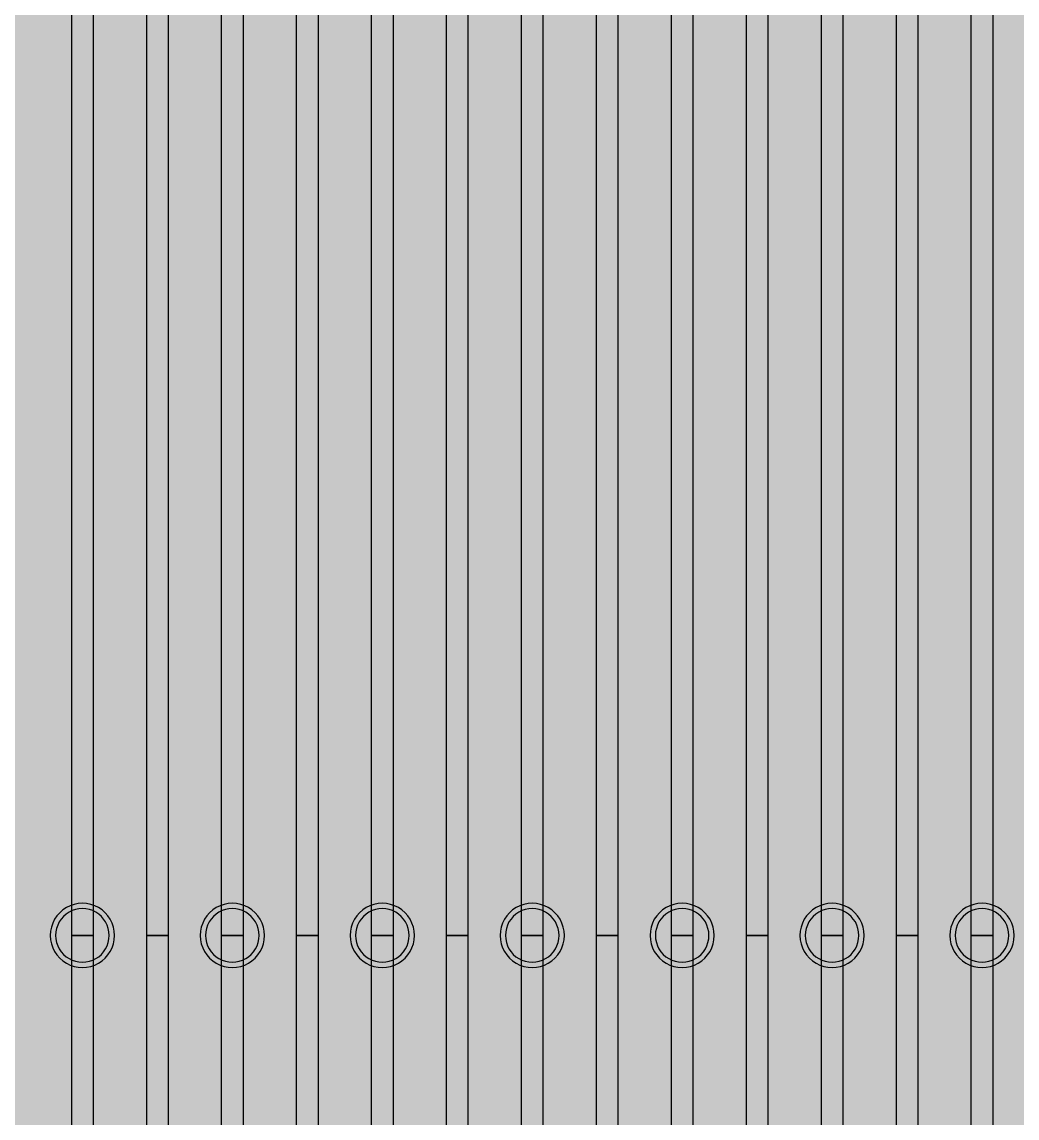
# Model space of a CAD drawing. Header units: metres. Extents: x -7231 to 10969, y -37556 to 1873.
# Drawn here: x 3273.9 to 3366.8, y -16649 to -16546.6 of the extents above; entities that cross this region are included whole.
import ezdxf

# ---------------------------------------------------------------- set-up
doc = ezdxf.new("R2010")
doc.units = ezdxf.units.M
for name, color, linetype in [('Metal1', 4, 'CONTINUOUS'), ('Metal2', 3, 'CONTINUOUS'), ('Polyimide', 7, 'CONTINUOUS')]:
    doc.layers.add(name, color=color, linetype=linetype)

msp = doc.modelspace()

# ---------------------------------------------------------------- hatches: boundary and pattern name
at = {"layer": 'Polyimide'}
msp.add_hatch(color=7, dxfattribs=at).paths.add_polyline_path([(4065.69, -468), (4066.67, -501.99), (4068.51, -535.99), (4071.41, -569.99), (4075.54, -603.99), (4081.04, -637.99), (4088.01, -671.99), (4096.52, -705.98), (4106.62, -739.98), (4118.33, -773.98), (4131.63, -807.98), (4146.49, -841.98), (4162.87, -875.98), (4180.68, -909.97), (4199.83, -943.97), (4220.22, -977.97), (4241.73, -1011.97), (4264.21, -1045.97), (4287.52, -1079.96), (4311.51, -1113.96), (4336.01, -1147.96), (4360.86, -1181.96), (4385.88, -1215.96), (4410.89, -1249.96), (4435.74, -1283.95), (4460.24, -1317.95), (4484.23, -1351.95), (4507.54, -1385.95), (4530.02, -1419.95), (4551.53, -1453.94), (4571.92, -1487.94), (4591.07, -1521.94), (4608.88, -1555.94), (4625.26, -1589.94), (4640.12, -1623.94), (4653.42, -1657.93), (4665.13, -1691.93), (4675.23, -1725.93), (4683.74, -1759.93), (4690.71, -1793.93), (4696.21, -1827.93), (4700.34, -1861.92), (4703.24, -1895.92), (4705.08, -1929.92), (4706.06, -1963.92), (4706.44, -1997.92), (4706.5, -2031.91), (4706.5, -4793.02), (4709.95, -4838.39), (4720.22, -4882.71), (4737.08, -4924.98), (4760.13, -4964.2), (4788.85, -4999.49), (4822.58, -5030.03), (4860.53, -5055.12), (4901.85, -5074.18), (4901.85, -5074.18), (4970.68, -5105.23), (5034.7, -5145.26), (5092.76, -5193.54), (5143.8, -5249.19), (5186.89, -5311.2), (5221.24, -5378.44), (5246.23, -5449.69), (5261.41, -5523.66), (5266.5, -5599), (5261.41, -5674.34), (5246.23, -5748.31), (5221.24, -5819.56), (5186.89, -5886.8), (5143.8, -5948.81), (5092.76, -6004.46), (5034.7, -6052.74), (4970.68, -6092.77), (4901.85, -6123.82), (4860.53, -6142.88), (4822.58, -6167.97), (4788.85, -6198.51), (4760.13, -6233.8), (4737.08, -6273.02), (4720.22, -6315.29), (4709.95, -6359.61), (4706.5, -6404.98), (4706.5, -9221.52), (4709.95, -9266.88), (4720.22, -9311.21), (4737.08, -9353.47), (4760.13, -9392.7), (4788.85, -9427.98), (4822.58, -9458.52), (4860.53, -9483.61), (4901.85, -9502.67), (4970.68, -9533.72), (5034.7, -9573.75), (5092.76, -9622.03), (5143.8, -9677.68), (5186.89, -9739.69), (5221.24, -9806.94), (5246.23, -9878.19), (5261.41, -9952.16), (5266.5, -10027.49), (5261.41, -10102.83), (5246.23, -10176.8), (5221.24, -10248.05), (5186.89, -10315.3), (5143.8, -10377.31), (5092.76, -10432.96), (5034.7, -10481.24), (4970.68, -10521.27), (4901.85, -10552.32), (4860.53, -10571.38), (4822.58, -10596.46), (4788.85, -10627), (4760.13, -10662.29), (4737.08, -10701.52), (4720.22, -10743.78), (4709.95, -10788.1), (4706.5, -10833.47), (4706.5, -13650.01), (4709.95, -13695.38), (4720.22, -13739.7), (4737.08, -13781.96), (4760.13, -13821.19), (4788.85, -13856.48), (4822.58, -13887.02), (4860.53, -13912.11), (4901.85, -13931.17), (4970.68, -13962.22), (5034.7, -14002.25), (5092.76, -14050.53), (5143.8, -14106.18), (5186.89, -14168.19), (5221.24, -14235.43), (5246.23, -14306.68), (5261.41, -14380.65), (5266.5, -14455.99), (5261.41, -14531.33), (5246.23, -14605.29), (5221.24, -14676.55), (5186.89, -14743.79), (5143.8, -14805.8), (5092.76, -14861.45), (5034.7, -14909.73), (4970.68, -14949.76), (4901.85, -14980.81), (4860.53, -14999.87), (4822.58, -15024.96), (4788.85, -15055.5), (4760.13, -15090.79), (4737.08, -15130.01), (4720.22, -15172.27), (4709.95, -15216.6), (4706.5, -15261.97), (4706.5, -15455.99), (4720.95, -15750.04), (4764.14, -16041.26), (4835.68, -16326.84), (4934.86, -16604.04), (5060.74, -16870.18), (5212.09, -17122.7), (5387.47, -17359.17), (5585.18, -17577.31), (5803.32, -17775.02), (6039.79, -17950.4), (6292.31, -18101.75), (6558.45, -18227.63), (6835.65, -18326.81), (7121.23, -18398.34), (7412.45, -18441.54), (7706.5, -18455.99), (9969.01, -18455.99), (10047.42, -18459.84), (10125.08, -18471.36), (10201.23, -18490.44), (10275.15, -18516.89), (10346.12, -18550.45), (10413.46, -18590.81), (10476.52, -18637.58), (10534.69, -18690.3), (10587.41, -18748.47), (10634.18, -18811.53), (10674.54, -18878.87), (10708.11, -18949.84), (10734.56, -19023.76), (10753.63, -19099.92), (10765.15, -19177.58), (10769.01, -19255.99), (10769.01, -20895.8), (10730.24, -20951.41), (10694.6, -21009.08), (10662.21, -21068.63), (10633.17, -21129.89), (10607.55, -21192.66), (10585.45, -21256.74), (10566.93, -21321.96), (10552.05, -21388.09), (10540.84, -21454.95), (10533.35, -21522.33), (10529.6, -21590.02), (10529.6, -21657.81), (10533.35, -21725.5), (10540.84, -21792.87), (10552.05, -21859.73), (10566.93, -21925.87), (10585.45, -21991.08), (10607.55, -22055.17), (10633.17, -22117.94), (10662.21, -22179.19), (10694.6, -22238.74), (10730.24, -22296.41), (10769.01, -22352.03), (10769.01, -32454.24), (10728.74, -32510.49), (10691.72, -32568.92), (10658.05, -32629.35), (10627.85, -32691.58), (10601.2, -32755.42), (10578.21, -32820.67), (10558.93, -32887.1), (10543.44, -32954.52), (10531.77, -33022.71), (10523.97, -33091.44), (10520.07, -33160.51), (10520.07, -33229.69), (10523.97, -33298.75), (10531.77, -33367.49), (10543.44, -33435.67), (10558.93, -33503.09), (10578.21, -33569.53), (10601.2, -33634.77), (10627.85, -33698.61), (10658.05, -33760.85), (10691.72, -33821.28), (10728.74, -33879.71), (10769.01, -33935.96), (10769.01, -36556), (10765.15, -36634.41), (10753.63, -36712.07), (10734.56, -36788.23), (10708.11, -36862.15), (10674.54, -36933.12), (10634.18, -37000.46), (10587.41, -37063.51), (10534.69, -37121.69), (10476.52, -37174.41), (10413.46, -37221.18), (10346.12, -37261.54), (10275.15, -37295.1), (10201.23, -37321.55), (10125.08, -37340.63), (10047.42, -37352.15), (9969.01, -37356), (-6231.01, -37356), (-6309.42, -37352.15), (-6387.08, -37340.63), (-6463.23, -37321.55), (-6537.15, -37295.1), (-6608.12, -37261.54), (-6675.46, -37221.18), (-6738.52, -37174.41), (-6796.69, -37121.69), (-6849.41, -37063.51), (-6896.18, -37000.46), (-6936.54, -36933.12), (-6970.11, -36862.15), (-6996.56, -36788.23), (-7015.63, -36712.07), (-7027.15, -36634.41), (-7031.01, -36556), (-7031.01, -33936), (-6990.74, -33879.75), (-6953.7, -33821.31), (-6920.03, -33760.88), (-6889.82, -33698.64), (-6863.18, -33634.8), (-6840.18, -33569.55), (-6820.9, -33503.11), (-6805.4, -33435.69), (-6793.74, -33367.49), (-6785.94, -33298.75), (-6782.03, -33229.68), (-6782.03, -33160.5), (-6785.94, -33091.43), (-6793.74, -33022.69), (-6805.4, -32954.5), (-6820.9, -32887.07), (-6840.18, -32820.63), (-6863.18, -32755.39), (-6889.82, -32691.54), (-6920.03, -32629.3), (-6953.7, -32568.87), (-6990.74, -32510.43), (-7031.01, -32454.18), (-7031.01, -22364.83), (-6990.74, -22308.58), (-6953.7, -22250.14), (-6920.03, -22189.71), (-6889.82, -22127.47), (-6863.18, -22063.62), (-6840.18, -21998.38), (-6820.9, -21931.94), (-6805.4, -21864.51), (-6793.74, -21796.32), (-6785.94, -21727.58), (-6782.03, -21658.51), (-6782.03, -21589.33), (-6785.94, -21520.26), (-6793.74, -21451.52), (-6805.4, -21383.32), (-6820.9, -21315.9), (-6840.18, -21249.46), (-6863.18, -21184.21), (-6889.82, -21120.37), (-6920.03, -21058.13), (-6953.7, -20997.7), (-6990.74, -20939.26), (-7031.01, -20883.01), (-7031.01, -19255.99), (-7027.15, -19177.58), (-7015.63, -19099.92), (-6996.56, -19023.76), (-6970.11, -18949.84), (-6936.54, -18878.87), (-6896.18, -18811.53), (-6849.41, -18748.47), (-6796.69, -18690.3), (-6738.52, -18637.58), (-6675.46, -18590.81), (-6608.12, -18550.45), (-6537.15, -18516.89), (-6463.23, -18490.44), (-6387.08, -18471.36), (-6309.42, -18459.84), (-6231.01, -18455.99), (-3968.5, -18455.99), (-3674.45, -18441.54), (-3383.23, -18398.34), (-3097.65, -18326.81), (-2820.45, -18227.63), (-2554.31, -18101.75), (-2301.79, -17950.4), (-2065.32, -17775.02), (-1847.18, -17577.31), (-1649.47, -17359.17), (-1474.09, -17122.7), (-1322.74, -16870.18), (-1196.86, -16604.04), (-1097.68, -16326.84), (-1026.14, -16041.26), (-982.95, -15750.04), (-968.5, -15455.99), (-968.5, -15261.97), (-971.95, -15216.6), (-982.22, -15172.27), (-999.08, -15130.01), (-1022.13, -15090.79), (-1050.85, -15055.5), (-1084.58, -15024.96), (-1122.53, -14999.87), (-1163.85, -14980.81), (-1232.68, -14949.76), (-1296.7, -14909.73), (-1354.76, -14861.45), (-1405.8, -14805.8), (-1448.89, -14743.79), (-1483.24, -14676.55), (-1508.23, -14605.29), (-1523.41, -14531.33), (-1528.5, -14455.99), (-1523.41, -14380.65), (-1508.23, -14306.68), (-1483.24, -14235.43), (-1448.89, -14168.19), (-1405.8, -14106.18), (-1354.76, -14050.53), (-1296.7, -14002.25), (-1232.68, -13962.22), (-1163.85, -13931.17), (-1122.53, -13912.11), (-1084.58, -13887.02), (-1050.85, -13856.48), (-1022.13, -13821.19), (-999.08, -13781.96), (-982.22, -13739.7), (-971.95, -13695.38), (-968.5, -13650.01), (-968.5, -12309.64), (-971.95, -12264.27), (-982.22, -12219.94), (-999.08, -12177.68), (-1022.13, -12138.46), (-1050.85, -12103.17), (-1084.58, -12072.63), (-1122.53, -12047.54), (-1163.85, -12028.48), (-1232.68, -11997.43), (-1296.7, -11957.4), (-1354.76, -11909.12), (-1405.8, -11853.47), (-1448.89, -11791.46), (-1483.24, -11724.22), (-1508.23, -11652.96), (-1523.41, -11579), (-1528.5, -11503.66), (-1523.41, -11428.32), (-1508.23, -11354.35), (-1483.24, -11283.1), (-1448.89, -11215.86), (-1405.8, -11153.85), (-1354.76, -11098.2), (-1296.7, -11049.92), (-1232.68, -11009.89), (-1163.85, -10978.84), (-1122.53, -10959.78), (-1084.58, -10934.69), (-1050.85, -10904.15), (-1022.13, -10868.86), (-999.08, -10829.63), (-982.22, -10787.37), (-971.95, -10743.05), (-968.5, -10697.68), (-968.5, -9357.31), (-971.95, -9311.94), (-982.22, -9267.62), (-999.08, -9225.35), (-1022.13, -9186.13), (-1050.85, -9150.84), (-1084.58, -9120.3), (-1122.53, -9095.21), (-1163.85, -9076.15), (-1163.85, -9076.15), (-1232.68, -9045.1), (-1296.7, -9005.07), (-1354.76, -8956.79), (-1405.8, -8901.14), (-1448.89, -8839.13), (-1483.24, -8771.89), (-1508.23, -8700.64), (-1523.41, -8626.67), (-1528.5, -8551.33), (-1523.41, -8475.99), (-1508.23, -8402.02), (-1483.24, -8330.77), (-1448.89, -8263.53), (-1405.8, -8201.52), (-1354.76, -8145.87), (-1296.7, -8097.59), (-1232.68, -8057.56), (-1163.85, -8026.51), (-1163.85, -8026.51), (-1122.53, -8007.45), (-1084.58, -7982.36), (-1050.85, -7951.82), (-1022.13, -7916.53), (-999.08, -7877.31), (-982.22, -7835.04), (-971.95, -7790.72), (-968.5, -7745.35), (-968.5, -6404.98), (-971.95, -6359.61), (-982.22, -6315.29), (-999.08, -6273.02), (-1022.13, -6233.8), (-1050.85, -6198.51), (-1084.58, -6167.97), (-1122.53, -6142.88), (-1163.85, -6123.82), (-1163.85, -6123.82), (-1232.68, -6092.77), (-1296.7, -6052.74), (-1354.76, -6004.46), (-1405.8, -5948.81), (-1448.89, -5886.8), (-1483.24, -5819.56), (-1508.23, -5748.31), (-1523.41, -5674.34), (-1528.5, -5599), (-1523.41, -5523.66), (-1508.23, -5449.69), (-1483.24, -5378.44), (-1448.89, -5311.2), (-1405.8, -5249.19), (-1354.76, -5193.54), (-1296.7, -5145.26), (-1232.68, -5105.23), (-1163.85, -5074.18), (-1163.85, -5074.18), (-1122.53, -5055.12), (-1084.58, -5030.03), (-1050.85, -4999.49), (-1022.13, -4964.2), (-999.08, -4924.98), (-982.22, -4882.71), (-971.95, -4838.39), (-968.5, -4793.02), (-968.5, -2031.91), (-968.44, -1997.92), (-968.06, -1963.92), (-967.05, -1929.92), (-965.18, -1895.92), (-962.22, -1861.92), (-958.01, -1827.93), (-952.41, -1793.93), (-945.31, -1759.93), (-936.64, -1725.93), (-926.35, -1691.93), (-914.43, -1657.93), (-900.88, -1623.94), (-885.74, -1589.94), (-869.05, -1555.94), (-850.91, -1521.94), (-831.4, -1487.94), (-810.63, -1453.94), (-788.72, -1419.95), (-765.82, -1385.95), (-742.07, -1351.95), (-717.63, -1317.95), (-692.67, -1283.95), (-667.36, -1249.96), (-641.88, -1215.96), (-616.39, -1181.96), (-591.08, -1147.96), (-566.12, -1113.96), (-541.68, -1079.96), (-517.93, -1045.97), (-495.03, -1011.97), (-473.12, -977.97), (-452.35, -943.97), (-432.84, -909.97), (-414.7, -875.98), (-398.01, -841.98), (-382.87, -807.98), (-369.32, -773.98), (-357.4, -739.98), (-347.11, -705.98), (-338.44, -671.99), (-331.34, -637.99), (-325.74, -603.99), (-321.53, -569.99), (-318.57, -535.99), (-316.7, -501.99), (-315.69, -468), (-315.31, -434), (-315.25, -400), (-315.25, 401), (-315.25, 451), (-315.25, 1644), (-270.25, 1644), (-270.03, 1637.13), (-269.35, 1630.29), (-268.23, 1623.52), (-266.67, 1616.82), (-264.68, 1610.25), (-262.26, 1603.82), (-259.42, 1597.56), (-256.18, 1591.5), (-252.55, 1585.67), (-248.55, 1580.08), (-244.19, 1574.77), (-239.5, 1569.75), (-234.48, 1565.06), (-229.17, 1560.7), (-223.58, 1556.7), (-217.75, 1553.07), (-211.69, 1549.83), (-205.43, 1546.99), (-199, 1544.57), (-192.43, 1542.58), (-185.73, 1541.02), (-178.96, 1539.9), (-172.12, 1539.22), (-165.25, 1539), (-158.38, 1539.22), (-151.54, 1539.9), (-144.77, 1541.02), (-138.07, 1542.58), (-131.5, 1544.57), (-125.07, 1546.99), (-118.81, 1549.83), (-112.75, 1553.07), (-106.92, 1556.7), (-101.33, 1560.7), (-96.02, 1565.06), (-91, 1569.75), (-86.31, 1574.77), (-81.95, 1580.08), (-77.95, 1585.67), (-74.32, 1591.5), (-71.08, 1597.56), (-68.24, 1603.82), (-65.82, 1610.25), (-63.83, 1616.82), (-62.27, 1623.52), (-61.15, 1630.29), (-60.47, 1637.13), (-60.25, 1644), (1853, 1644), (1853, 1573), (3815.25, 1573), (3815.46, 1579.54), (3816.11, 1586.05), (3817.17, 1592.51), (3818.66, 1598.88), (3820.56, 1605.14), (3822.86, 1611.27), (3825.56, 1617.23), (3828.65, 1623), (3832.1, 1628.56), (3835.91, 1633.88), (3840.07, 1638.93), (3844.54, 1643.71), (3849.32, 1648.18), (3854.37, 1652.34), (3859.69, 1656.15), (3865.25, 1659.6), (3871.02, 1662.69), (3876.98, 1665.39), (3883.11, 1667.69), (3889.37, 1669.59), (3895.74, 1671.08), (3902.2, 1672.14), (3908.71, 1672.79), (3915.25, 1673), (3921.79, 1672.79), (3928.3, 1672.14), (3934.76, 1671.08), (3941.13, 1669.59), (3947.39, 1667.69), (3953.52, 1665.39), (3959.48, 1662.69), (3965.25, 1659.6), (3970.81, 1656.15), (3976.13, 1652.34), (3981.18, 1648.18), (3985.96, 1643.71), (3990.43, 1638.93), (3994.59, 1633.88), (3998.4, 1628.56), (4001.85, 1623), (4004.94, 1617.23), (4007.64, 1611.27), (4009.94, 1605.14), (4011.84, 1598.88), (4013.33, 1592.51), (4014.39, 1586.05), (4015.04, 1579.54), (4015.25, 1573), (4065.25, 1573), (4065.25, 451), (4065.25, 401), (4065.25, -400), (4065.31, -434), (4065.69, -468)])

# ---------------------------------------------------------------- linework, layer by layer
at = {"layer": 'Metal1'}
for points in [[(3280.5, -2031.72), (3280.5, -16631.91), (3278.5, -16631.91), (3278.5, -2032.11)], [(3287.5, -2031.73), (3287.5, -16631.91), (3285.5, -16631.91), (3285.5, -2032.1)], [(3294.5, -2031.72), (3294.5, -16631.91), (3292.5, -16631.91), (3292.5, -2032.11)], [(3301.5, -2031.72), (3301.5, -16631.91), (3299.5, -16631.91), (3299.5, -2032.11)], [(3308.5, -2031.72), (3308.5, -16631.91), (3306.5, -16631.91), (3306.5, -2032.11)], [(3315.5, -2031.72), (3315.5, -16631.91), (3313.5, -16631.91), (3313.5, -2032.11)], [(3322.5, -2031.72), (3322.5, -16631.91), (3320.5, -16631.91), (3320.5, -2032.11)], [(3329.5, -2031.72), (3329.5, -16631.91), (3327.5, -16631.91), (3327.5, -2032.11)], [(3336.5, -2031.72), (3336.5, -16631.91), (3334.5, -16631.91), (3334.5, -2032.11)], [(3343.5, -2031.72), (3343.5, -16631.91), (3341.5, -16631.91), (3341.5, -2032.11)], [(3350.5, -2031.72), (3350.5, -16631.91), (3348.5, -16631.91), (3348.5, -2032.11)], [(3357.5, -2031.72), (3357.5, -16631.91), (3355.5, -16631.91), (3355.5, -2032.11)], [(3364.5, -2031.71), (3364.5, -16631.91), (3362.5, -16631.91), (3362.5, -2032.11)], [(3195.53, -17788.92), (3208.4, -17766.42), (3221.27, -17743.92), (3234.14, -17721.42), (3247.02, -17698.92), (3259.89, -17676.42), (3272.76, -17653.92), (3280.42, -17640.53), (3285.5, -17621.42), (3285.5, -16631.91), (3287.5, -16631.91), (3287.5, -17621.68), (3282.28, -17641.3), (3274.5, -17654.91), (3261.62, -17677.41), (3248.75, -17699.91), (3235.88, -17722.41), (3223.01, -17744.91), (3210.14, -17767.42), (3197.26, -17789.92)], [(3208.64, -17788.92), (3221.64, -17766.42), (3234.64, -17743.92), (3247.64, -17721.42), (3260.64, -17698.92), (3273.64, -17676.42), (3286.63, -17653.92), (3294.37, -17640.53), (3299.5, -17621.39), (3299.5, -16631.91), (3301.5, -16631.91), (3301.5, -17621.65), (3296.23, -17641.3), (3288.37, -17654.92), (3275.37, -17677.42), (3262.37, -17699.92), (3249.37, -17722.42), (3236.37, -17744.92), (3223.37, -17767.42), (3210.37, -17789.92)], [(3221.75, -17788.92), (3234.88, -17766.41), (3248, -17743.91), (3261.13, -17721.41), (3274.26, -17698.91), (3287.38, -17676.41), (3300.51, -17653.91), (3308.32, -17640.53), (3313.5, -17621.36), (3313.5, -16631.91), (3315.5, -16631.91), (3315.5, -17621.63), (3310.18, -17641.3), (3302.24, -17654.92), (3289.11, -17677.42), (3275.98, -17699.92), (3262.86, -17722.42), (3249.73, -17744.92), (3236.61, -17767.42), (3223.48, -17789.92)], [(3234.86, -17788.91), (3248.12, -17766.41), (3261.37, -17743.91), (3274.62, -17721.41), (3287.88, -17698.91), (3301.13, -17676.41), (3314.38, -17653.91), (3322.27, -17640.52), (3327.5, -17621.34), (3327.5, -16631.91), (3329.5, -16631.91), (3329.5, -17621.6), (3324.13, -17641.31), (3316.11, -17654.92), (3302.85, -17677.42), (3289.6, -17699.92), (3276.35, -17722.42), (3263.09, -17744.93), (3249.84, -17767.43), (3236.59, -17789.93)], [(3247.98, -17788.91), (3261.36, -17766.41), (3274.74, -17743.91), (3288.12, -17721.41), (3301.5, -17698.91), (3314.88, -17676.4), (3328.26, -17653.9), (3336.22, -17640.52), (3341.5, -17621.31), (3341.5, -16631.91), (3343.5, -16631.91), (3343.5, -17621.58), (3338.08, -17641.31), (3329.98, -17654.93), (3316.6, -17677.43), (3303.22, -17699.93), (3289.84, -17722.43), (3276.46, -17744.93), (3263.08, -17767.43), (3249.7, -17789.93)], [(3261.09, -17788.9), (3274.6, -17766.4), (3288.1, -17743.9), (3301.61, -17721.4), (3315.12, -17698.9), (3328.63, -17676.4), (3342.13, -17653.9), (3350.17, -17640.52), (3355.5, -17621.28), (3355.5, -16631.91), (3357.5, -16631.91), (3357.5, -17621.55), (3352.02, -17641.31), (3343.85, -17654.93), (3330.34, -17677.43), (3316.83, -17699.93), (3303.33, -17722.43), (3289.82, -17744.93), (3276.31, -17767.43), (3262.8, -17789.93)]]:
    msp.add_lwpolyline(points, dxfattribs=at)
for points in [[(3282.5, -16631.91), (3282.47, -16631.52), (3282.4, -16631.14), (3282.27, -16630.77), (3282.1, -16630.41), (3281.88, -16630.09), (3281.62, -16629.79), (3281.33, -16629.53), (3281, -16629.32), (3280.65, -16629.14), (3280.28, -16629.02), (3279.89, -16628.94), (3279.5, -16628.91), (3279.11, -16628.94), (3278.72, -16629.02), (3278.35, -16629.14), (3278, -16629.32), (3277.67, -16629.53), (3277.38, -16629.79), (3277.12, -16630.09), (3276.9, -16630.41), (3276.73, -16630.77), (3276.6, -16631.14), (3276.53, -16631.52), (3276.5, -16631.91), (3276.53, -16632.31), (3276.6, -16632.69), (3276.73, -16633.06), (3276.9, -16633.41), (3277.12, -16633.74), (3277.38, -16634.04), (3277.67, -16634.29), (3278, -16634.51), (3278.35, -16634.69), (3278.72, -16634.81), (3279.11, -16634.89), (3279.5, -16634.91), (3279.89, -16634.89), (3280.28, -16634.81), (3280.65, -16634.69), (3281, -16634.51), (3281.33, -16634.29), (3281.62, -16634.04), (3281.88, -16633.74), (3282.1, -16633.41), (3282.27, -16633.06), (3282.4, -16632.69), (3282.47, -16632.31), (3282.5, -16631.91)], [(3296.5, -16631.91), (3296.47, -16631.52), (3296.4, -16631.14), (3296.27, -16630.77), (3296.1, -16630.41), (3295.88, -16630.09), (3295.62, -16629.79), (3295.33, -16629.53), (3295, -16629.32), (3294.65, -16629.14), (3294.28, -16629.02), (3293.89, -16628.94), (3293.5, -16628.91), (3293.11, -16628.94), (3292.72, -16629.02), (3292.35, -16629.14), (3292, -16629.32), (3291.67, -16629.53), (3291.38, -16629.79), (3291.12, -16630.09), (3290.9, -16630.41), (3290.73, -16630.77), (3290.6, -16631.14), (3290.53, -16631.52), (3290.5, -16631.91), (3290.53, -16632.31), (3290.6, -16632.69), (3290.73, -16633.06), (3290.9, -16633.41), (3291.12, -16633.74), (3291.38, -16634.04), (3291.67, -16634.29), (3292, -16634.51), (3292.35, -16634.69), (3292.72, -16634.81), (3293.11, -16634.89), (3293.5, -16634.91), (3293.89, -16634.89), (3294.28, -16634.81), (3294.65, -16634.69), (3295, -16634.51), (3295.33, -16634.29), (3295.62, -16634.04), (3295.88, -16633.74), (3296.1, -16633.41), (3296.27, -16633.06), (3296.4, -16632.69), (3296.47, -16632.31), (3296.5, -16631.91)], [(3310.5, -16631.91), (3310.47, -16631.52), (3310.4, -16631.14), (3310.27, -16630.77), (3310.1, -16630.41), (3309.88, -16630.09), (3309.62, -16629.79), (3309.33, -16629.53), (3309, -16629.32), (3308.65, -16629.14), (3308.28, -16629.02), (3307.89, -16628.94), (3307.5, -16628.91), (3307.11, -16628.94), (3306.72, -16629.02), (3306.35, -16629.14), (3306, -16629.32), (3305.67, -16629.53), (3305.38, -16629.79), (3305.12, -16630.09), (3304.9, -16630.41), (3304.73, -16630.77), (3304.6, -16631.14), (3304.53, -16631.52), (3304.5, -16631.91), (3304.53, -16632.31), (3304.6, -16632.69), (3304.73, -16633.06), (3304.9, -16633.41), (3305.12, -16633.74), (3305.38, -16634.04), (3305.67, -16634.29), (3306, -16634.51), (3306.35, -16634.69), (3306.72, -16634.81), (3307.11, -16634.89), (3307.5, -16634.91), (3307.89, -16634.89), (3308.28, -16634.81), (3308.65, -16634.69), (3309, -16634.51), (3309.33, -16634.29), (3309.62, -16634.04), (3309.88, -16633.74), (3310.1, -16633.41), (3310.27, -16633.06), (3310.4, -16632.69), (3310.47, -16632.31), (3310.5, -16631.91)], [(3324.5, -16631.91), (3324.47, -16631.52), (3324.4, -16631.14), (3324.27, -16630.77), (3324.1, -16630.41), (3323.88, -16630.09), (3323.62, -16629.79), (3323.33, -16629.53), (3323, -16629.32), (3322.65, -16629.14), (3322.28, -16629.02), (3321.89, -16628.94), (3321.5, -16628.91), (3321.11, -16628.94), (3320.72, -16629.02), (3320.35, -16629.14), (3320, -16629.32), (3319.67, -16629.53), (3319.38, -16629.79), (3319.12, -16630.09), (3318.9, -16630.41), (3318.73, -16630.77), (3318.6, -16631.14), (3318.53, -16631.52), (3318.5, -16631.91), (3318.53, -16632.31), (3318.6, -16632.69), (3318.73, -16633.06), (3318.9, -16633.41), (3319.12, -16633.74), (3319.38, -16634.04), (3319.67, -16634.29), (3320, -16634.51), (3320.35, -16634.69), (3320.72, -16634.81), (3321.11, -16634.89), (3321.5, -16634.91), (3321.89, -16634.89), (3322.28, -16634.81), (3322.65, -16634.69), (3323, -16634.51), (3323.33, -16634.29), (3323.62, -16634.04), (3323.88, -16633.74), (3324.1, -16633.41), (3324.27, -16633.06), (3324.4, -16632.69), (3324.47, -16632.31), (3324.5, -16631.91)], [(3338.5, -16631.91), (3338.47, -16631.52), (3338.4, -16631.14), (3338.27, -16630.77), (3338.1, -16630.41), (3337.88, -16630.09), (3337.62, -16629.79), (3337.33, -16629.53), (3337, -16629.32), (3336.65, -16629.14), (3336.28, -16629.02), (3335.89, -16628.94), (3335.5, -16628.91), (3335.11, -16628.94), (3334.72, -16629.02), (3334.35, -16629.14), (3334, -16629.32), (3333.67, -16629.53), (3333.38, -16629.79), (3333.12, -16630.09), (3332.9, -16630.41), (3332.73, -16630.77), (3332.6, -16631.14), (3332.53, -16631.52), (3332.5, -16631.91), (3332.53, -16632.31), (3332.6, -16632.69), (3332.73, -16633.06), (3332.9, -16633.41), (3333.12, -16633.74), (3333.38, -16634.04), (3333.67, -16634.29), (3334, -16634.51), (3334.35, -16634.69), (3334.72, -16634.81), (3335.11, -16634.89), (3335.5, -16634.91), (3335.89, -16634.89), (3336.28, -16634.81), (3336.65, -16634.69), (3337, -16634.51), (3337.33, -16634.29), (3337.62, -16634.04), (3337.88, -16633.74), (3338.1, -16633.41), (3338.27, -16633.06), (3338.4, -16632.69), (3338.47, -16632.31), (3338.5, -16631.91)], [(3352.5, -16631.91), (3352.47, -16631.52), (3352.4, -16631.14), (3352.27, -16630.77), (3352.1, -16630.41), (3351.88, -16630.09), (3351.62, -16629.79), (3351.33, -16629.53), (3351, -16629.32), (3350.65, -16629.14), (3350.28, -16629.02), (3349.89, -16628.94), (3349.5, -16628.91), (3349.11, -16628.94), (3348.72, -16629.02), (3348.35, -16629.14), (3348, -16629.32), (3347.67, -16629.53), (3347.38, -16629.79), (3347.12, -16630.09), (3346.9, -16630.41), (3346.73, -16630.77), (3346.6, -16631.14), (3346.53, -16631.52), (3346.5, -16631.91), (3346.53, -16632.31), (3346.6, -16632.69), (3346.73, -16633.06), (3346.9, -16633.41), (3347.12, -16633.74), (3347.38, -16634.04), (3347.67, -16634.29), (3348, -16634.51), (3348.35, -16634.69), (3348.72, -16634.81), (3349.11, -16634.89), (3349.5, -16634.91), (3349.89, -16634.89), (3350.28, -16634.81), (3350.65, -16634.69), (3351, -16634.51), (3351.33, -16634.29), (3351.62, -16634.04), (3351.88, -16633.74), (3352.1, -16633.41), (3352.27, -16633.06), (3352.4, -16632.69), (3352.47, -16632.31), (3352.5, -16631.91)], [(3366.5, -16631.91), (3366.47, -16631.52), (3366.4, -16631.14), (3366.27, -16630.77), (3366.1, -16630.41), (3365.88, -16630.09), (3365.62, -16629.79), (3365.33, -16629.53), (3365, -16629.32), (3364.65, -16629.14), (3364.28, -16629.02), (3363.89, -16628.94), (3363.5, -16628.91), (3363.11, -16628.94), (3362.72, -16629.02), (3362.35, -16629.14), (3362, -16629.32), (3361.67, -16629.53), (3361.38, -16629.79), (3361.12, -16630.09), (3360.9, -16630.41), (3360.73, -16630.77), (3360.6, -16631.14), (3360.53, -16631.52), (3360.5, -16631.91), (3360.53, -16632.31), (3360.6, -16632.69), (3360.73, -16633.06), (3360.9, -16633.41), (3361.12, -16633.74), (3361.38, -16634.04), (3361.67, -16634.29), (3362, -16634.51), (3362.35, -16634.69), (3362.72, -16634.81), (3363.11, -16634.89), (3363.5, -16634.91), (3363.89, -16634.89), (3364.28, -16634.81), (3364.65, -16634.69), (3365, -16634.51), (3365.33, -16634.29), (3365.62, -16634.04), (3365.88, -16633.74), (3366.1, -16633.41), (3366.27, -16633.06), (3366.4, -16632.69), (3366.47, -16632.31), (3366.5, -16631.91)]]:
    msp.add_lwpolyline(points, close=True, dxfattribs=at)
at = {"layer": 'Metal2'}
for points in [[(3282.5, -16631.91), (3282.47, -16631.52), (3282.4, -16631.14), (3282.27, -16630.77), (3282.1, -16630.41), (3281.88, -16630.09), (3281.62, -16629.79), (3281.33, -16629.53), (3281, -16629.32), (3280.65, -16629.14), (3280.28, -16629.02), (3279.89, -16628.94), (3279.5, -16628.91), (3279.11, -16628.94), (3278.72, -16629.02), (3278.35, -16629.14), (3278, -16629.32), (3277.67, -16629.53), (3277.38, -16629.79), (3277.12, -16630.09), (3276.9, -16630.41), (3276.73, -16630.77), (3276.6, -16631.14), (3276.53, -16631.52), (3276.5, -16631.91), (3276.53, -16632.31), (3276.6, -16632.69), (3276.73, -16633.06), (3276.9, -16633.41), (3277.12, -16633.74), (3277.38, -16634.04), (3277.67, -16634.29), (3278, -16634.51), (3278.35, -16634.69), (3278.72, -16634.81), (3279.11, -16634.89), (3279.5, -16634.91), (3279.89, -16634.89), (3280.28, -16634.81), (3280.65, -16634.69), (3281, -16634.51), (3281.33, -16634.29), (3281.62, -16634.04), (3281.88, -16633.74), (3282.1, -16633.41), (3282.27, -16633.06), (3282.4, -16632.69), (3282.47, -16632.31), (3282.5, -16631.91)], [(3296.5, -16631.91), (3296.47, -16631.52), (3296.4, -16631.14), (3296.27, -16630.77), (3296.1, -16630.41), (3295.88, -16630.09), (3295.62, -16629.79), (3295.33, -16629.53), (3295, -16629.32), (3294.65, -16629.14), (3294.28, -16629.02), (3293.89, -16628.94), (3293.5, -16628.91), (3293.11, -16628.94), (3292.72, -16629.02), (3292.35, -16629.14), (3292, -16629.32), (3291.67, -16629.53), (3291.38, -16629.79), (3291.12, -16630.09), (3290.9, -16630.41), (3290.73, -16630.77), (3290.6, -16631.14), (3290.53, -16631.52), (3290.5, -16631.91), (3290.53, -16632.31), (3290.6, -16632.69), (3290.73, -16633.06), (3290.9, -16633.41), (3291.12, -16633.74), (3291.38, -16634.04), (3291.67, -16634.29), (3292, -16634.51), (3292.35, -16634.69), (3292.72, -16634.81), (3293.11, -16634.89), (3293.5, -16634.91), (3293.89, -16634.89), (3294.28, -16634.81), (3294.65, -16634.69), (3295, -16634.51), (3295.33, -16634.29), (3295.62, -16634.04), (3295.88, -16633.74), (3296.1, -16633.41), (3296.27, -16633.06), (3296.4, -16632.69), (3296.47, -16632.31), (3296.5, -16631.91)], [(3310.5, -16631.91), (3310.47, -16631.52), (3310.4, -16631.14), (3310.27, -16630.77), (3310.1, -16630.41), (3309.88, -16630.09), (3309.62, -16629.79), (3309.33, -16629.53), (3309, -16629.32), (3308.65, -16629.14), (3308.28, -16629.02), (3307.89, -16628.94), (3307.5, -16628.91), (3307.11, -16628.94), (3306.72, -16629.02), (3306.35, -16629.14), (3306, -16629.32), (3305.67, -16629.53), (3305.38, -16629.79), (3305.12, -16630.09), (3304.9, -16630.41), (3304.73, -16630.77), (3304.6, -16631.14), (3304.53, -16631.52), (3304.5, -16631.91), (3304.53, -16632.31), (3304.6, -16632.69), (3304.73, -16633.06), (3304.9, -16633.41), (3305.12, -16633.74), (3305.38, -16634.04), (3305.67, -16634.29), (3306, -16634.51), (3306.35, -16634.69), (3306.72, -16634.81), (3307.11, -16634.89), (3307.5, -16634.91), (3307.89, -16634.89), (3308.28, -16634.81), (3308.65, -16634.69), (3309, -16634.51), (3309.33, -16634.29), (3309.62, -16634.04), (3309.88, -16633.74), (3310.1, -16633.41), (3310.27, -16633.06), (3310.4, -16632.69), (3310.47, -16632.31), (3310.5, -16631.91)], [(3324.5, -16631.91), (3324.47, -16631.52), (3324.4, -16631.14), (3324.27, -16630.77), (3324.1, -16630.41), (3323.88, -16630.09), (3323.62, -16629.79), (3323.33, -16629.53), (3323, -16629.32), (3322.65, -16629.14), (3322.28, -16629.02), (3321.89, -16628.94), (3321.5, -16628.91), (3321.11, -16628.94), (3320.72, -16629.02), (3320.35, -16629.14), (3320, -16629.32), (3319.67, -16629.53), (3319.38, -16629.79), (3319.12, -16630.09), (3318.9, -16630.41), (3318.73, -16630.77), (3318.6, -16631.14), (3318.53, -16631.52), (3318.5, -16631.91), (3318.53, -16632.31), (3318.6, -16632.69), (3318.73, -16633.06), (3318.9, -16633.41), (3319.12, -16633.74), (3319.38, -16634.04), (3319.67, -16634.29), (3320, -16634.51), (3320.35, -16634.69), (3320.72, -16634.81), (3321.11, -16634.89), (3321.5, -16634.91), (3321.89, -16634.89), (3322.28, -16634.81), (3322.65, -16634.69), (3323, -16634.51), (3323.33, -16634.29), (3323.62, -16634.04), (3323.88, -16633.74), (3324.1, -16633.41), (3324.27, -16633.06), (3324.4, -16632.69), (3324.47, -16632.31), (3324.5, -16631.91)], [(3338.5, -16631.91), (3338.47, -16631.52), (3338.4, -16631.14), (3338.27, -16630.77), (3338.1, -16630.41), (3337.88, -16630.09), (3337.62, -16629.79), (3337.33, -16629.53), (3337, -16629.32), (3336.65, -16629.14), (3336.28, -16629.02), (3335.89, -16628.94), (3335.5, -16628.91), (3335.11, -16628.94), (3334.72, -16629.02), (3334.35, -16629.14), (3334, -16629.32), (3333.67, -16629.53), (3333.38, -16629.79), (3333.12, -16630.09), (3332.9, -16630.41), (3332.73, -16630.77), (3332.6, -16631.14), (3332.53, -16631.52), (3332.5, -16631.91), (3332.53, -16632.31), (3332.6, -16632.69), (3332.73, -16633.06), (3332.9, -16633.41), (3333.12, -16633.74), (3333.38, -16634.04), (3333.67, -16634.29), (3334, -16634.51), (3334.35, -16634.69), (3334.72, -16634.81), (3335.11, -16634.89), (3335.5, -16634.91), (3335.89, -16634.89), (3336.28, -16634.81), (3336.65, -16634.69), (3337, -16634.51), (3337.33, -16634.29), (3337.62, -16634.04), (3337.88, -16633.74), (3338.1, -16633.41), (3338.27, -16633.06), (3338.4, -16632.69), (3338.47, -16632.31), (3338.5, -16631.91)], [(3352.5, -16631.91), (3352.47, -16631.52), (3352.4, -16631.14), (3352.27, -16630.77), (3352.1, -16630.41), (3351.88, -16630.09), (3351.62, -16629.79), (3351.33, -16629.53), (3351, -16629.32), (3350.65, -16629.14), (3350.28, -16629.02), (3349.89, -16628.94), (3349.5, -16628.91), (3349.11, -16628.94), (3348.72, -16629.02), (3348.35, -16629.14), (3348, -16629.32), (3347.67, -16629.53), (3347.38, -16629.79), (3347.12, -16630.09), (3346.9, -16630.41), (3346.73, -16630.77), (3346.6, -16631.14), (3346.53, -16631.52), (3346.5, -16631.91), (3346.53, -16632.31), (3346.6, -16632.69), (3346.73, -16633.06), (3346.9, -16633.41), (3347.12, -16633.74), (3347.38, -16634.04), (3347.67, -16634.29), (3348, -16634.51), (3348.35, -16634.69), (3348.72, -16634.81), (3349.11, -16634.89), (3349.5, -16634.91), (3349.89, -16634.89), (3350.28, -16634.81), (3350.65, -16634.69), (3351, -16634.51), (3351.33, -16634.29), (3351.62, -16634.04), (3351.88, -16633.74), (3352.1, -16633.41), (3352.27, -16633.06), (3352.4, -16632.69), (3352.47, -16632.31), (3352.5, -16631.91)], [(3366.5, -16631.91), (3366.47, -16631.52), (3366.4, -16631.14), (3366.27, -16630.77), (3366.1, -16630.41), (3365.88, -16630.09), (3365.62, -16629.79), (3365.33, -16629.53), (3365, -16629.32), (3364.65, -16629.14), (3364.28, -16629.02), (3363.89, -16628.94), (3363.5, -16628.91), (3363.11, -16628.94), (3362.72, -16629.02), (3362.35, -16629.14), (3362, -16629.32), (3361.67, -16629.53), (3361.38, -16629.79), (3361.12, -16630.09), (3360.9, -16630.41), (3360.73, -16630.77), (3360.6, -16631.14), (3360.53, -16631.52), (3360.5, -16631.91), (3360.53, -16632.31), (3360.6, -16632.69), (3360.73, -16633.06), (3360.9, -16633.41), (3361.12, -16633.74), (3361.38, -16634.04), (3361.67, -16634.29), (3362, -16634.51), (3362.35, -16634.69), (3362.72, -16634.81), (3363.11, -16634.89), (3363.5, -16634.91), (3363.89, -16634.89), (3364.28, -16634.81), (3364.65, -16634.69), (3365, -16634.51), (3365.33, -16634.29), (3365.62, -16634.04), (3365.88, -16633.74), (3366.1, -16633.41), (3366.27, -16633.06), (3366.4, -16632.69), (3366.47, -16632.31), (3366.5, -16631.91)]]:
    msp.add_lwpolyline(points, close=True, dxfattribs=at)
for points in [[(3188.97, -17788.92), (3201.78, -17766.42), (3214.59, -17743.92), (3227.4, -17721.42), (3240.21, -17698.92), (3253.01, -17676.42), (3265.82, -17653.92), (3273.44, -17640.53), (3278.5, -17621.43), (3278.5, -16631.91), (3280.5, -16631.91), (3280.5, -17621.69), (3275.31, -17641.3), (3267.56, -17654.91), (3254.75, -17677.41), (3241.94, -17699.91), (3229.13, -17722.41), (3216.33, -17744.91), (3203.52, -17767.41), (3190.71, -17789.91)], [(3202.08, -17788.92), (3215.02, -17766.42), (3227.95, -17743.92), (3240.89, -17721.42), (3253.83, -17698.92), (3266.76, -17676.42), (3279.7, -17653.92), (3287.39, -17640.53), (3292.5, -17621.4), (3292.5, -16631.91), (3294.5, -16631.91), (3294.5, -17621.66), (3289.26, -17641.3), (3281.43, -17654.91), (3268.5, -17677.41), (3255.56, -17699.92), (3242.62, -17722.42), (3229.69, -17744.92), (3216.75, -17767.42), (3203.82, -17789.92)], [(3215.2, -17788.92), (3228.26, -17766.42), (3241.32, -17743.92), (3254.38, -17721.42), (3267.45, -17698.91), (3280.51, -17676.41), (3293.57, -17653.91), (3301.34, -17640.53), (3306.5, -17621.38), (3306.5, -16631.91), (3308.5, -16631.91), (3308.5, -17621.64), (3303.21, -17641.3), (3295.3, -17654.92), (3282.24, -17677.42), (3269.18, -17699.92), (3256.11, -17722.42), (3243.05, -17744.92), (3229.99, -17767.42), (3216.93, -17789.92)], [(3228.31, -17788.91), (3241.5, -17766.41), (3254.69, -17743.91), (3267.88, -17721.41), (3281.07, -17698.91), (3294.26, -17676.41), (3307.45, -17653.91), (3315.29, -17640.52), (3320.5, -17621.35), (3320.5, -16631.91), (3322.5, -16631.91), (3322.5, -17621.62), (3317.15, -17641.31), (3309.17, -17654.92), (3295.98, -17677.42), (3282.79, -17699.92), (3269.6, -17722.42), (3256.41, -17744.92), (3243.22, -17767.42), (3230.03, -17789.93)], [(3241.42, -17788.91), (3254.74, -17766.41), (3268.05, -17743.91), (3281.37, -17721.41), (3294.69, -17698.91), (3308.01, -17676.41), (3321.32, -17653.91), (3329.24, -17640.52), (3334.5, -17621.32), (3334.5, -16631.91), (3336.5, -16631.91), (3336.5, -17621.59), (3331.1, -17641.31), (3323.04, -17654.92), (3309.73, -17677.43), (3296.41, -17699.93), (3283.09, -17722.43), (3269.78, -17744.93), (3256.46, -17767.43), (3243.14, -17789.93)], [(3254.53, -17788.91), (3267.98, -17766.41), (3281.42, -17743.91), (3294.86, -17721.4), (3308.31, -17698.9), (3321.75, -17676.4), (3335.2, -17653.9), (3343.19, -17640.52), (3348.5, -17621.29), (3348.5, -16631.91), (3350.5, -16631.91), (3350.5, -17621.57), (3345.05, -17641.31), (3336.91, -17654.93), (3323.47, -17677.43), (3310.03, -17699.93), (3296.58, -17722.43), (3283.14, -17744.93), (3269.69, -17767.43), (3256.25, -17789.93)], [(3267.64, -17788.9), (3281.22, -17766.4), (3294.79, -17743.9), (3308.36, -17721.4), (3321.93, -17698.9), (3335.5, -17676.4), (3349.07, -17653.9), (3357.14, -17640.52), (3362.5, -17621.27), (3362.5, -16631.91), (3364.5, -16631.91), (3364.5, -17621.54), (3359, -17641.31), (3350.78, -17654.93), (3337.21, -17677.43), (3323.64, -17699.93), (3310.07, -17722.43), (3296.5, -17744.93), (3282.93, -17767.44), (3269.36, -17789.94)]]:
    msp.add_lwpolyline(points, dxfattribs=at)
at = {"layer": 'Via'}
for points in [[(3282, -16631.91), (3281.98, -16631.59), (3281.91, -16631.27), (3281.81, -16630.96), (3281.67, -16630.66), (3281.48, -16630.39), (3281.27, -16630.15), (3281.02, -16629.93), (3280.75, -16629.75), (3280.46, -16629.6), (3280.15, -16629.5), (3279.83, -16629.44), (3279.5, -16629.41), (3279.17, -16629.44), (3278.85, -16629.5), (3278.54, -16629.6), (3278.25, -16629.75), (3277.98, -16629.93), (3277.73, -16630.15), (3277.52, -16630.39), (3277.33, -16630.66), (3277.19, -16630.96), (3277.09, -16631.27), (3277.02, -16631.59), (3277, -16631.91), (3277.02, -16632.24), (3277.09, -16632.56), (3277.19, -16632.87), (3277.33, -16633.16), (3277.52, -16633.44), (3277.73, -16633.68), (3277.98, -16633.9), (3278.25, -16634.08), (3278.54, -16634.22), (3278.85, -16634.33), (3279.17, -16634.39), (3279.5, -16634.41), (3279.83, -16634.39), (3280.15, -16634.33), (3280.46, -16634.22), (3280.75, -16634.08), (3281.02, -16633.9), (3281.27, -16633.68), (3281.48, -16633.44), (3281.67, -16633.16), (3281.81, -16632.87), (3281.91, -16632.56), (3281.98, -16632.24), (3282, -16631.91)], [(3296, -16631.91), (3295.98, -16631.59), (3295.91, -16631.27), (3295.81, -16630.96), (3295.67, -16630.66), (3295.48, -16630.39), (3295.27, -16630.15), (3295.02, -16629.93), (3294.75, -16629.75), (3294.46, -16629.6), (3294.15, -16629.5), (3293.83, -16629.44), (3293.5, -16629.41), (3293.17, -16629.44), (3292.85, -16629.5), (3292.54, -16629.6), (3292.25, -16629.75), (3291.98, -16629.93), (3291.73, -16630.15), (3291.52, -16630.39), (3291.33, -16630.66), (3291.19, -16630.96), (3291.09, -16631.27), (3291.02, -16631.59), (3291, -16631.91), (3291.02, -16632.24), (3291.09, -16632.56), (3291.19, -16632.87), (3291.33, -16633.16), (3291.52, -16633.44), (3291.73, -16633.68), (3291.98, -16633.9), (3292.25, -16634.08), (3292.54, -16634.22), (3292.85, -16634.33), (3293.17, -16634.39), (3293.5, -16634.41), (3293.83, -16634.39), (3294.15, -16634.33), (3294.46, -16634.22), (3294.75, -16634.08), (3295.02, -16633.9), (3295.27, -16633.68), (3295.48, -16633.44), (3295.67, -16633.16), (3295.81, -16632.87), (3295.91, -16632.56), (3295.98, -16632.24), (3296, -16631.91)], [(3310, -16631.91), (3309.98, -16631.59), (3309.91, -16631.27), (3309.81, -16630.96), (3309.67, -16630.66), (3309.48, -16630.39), (3309.27, -16630.15), (3309.02, -16629.93), (3308.75, -16629.75), (3308.46, -16629.6), (3308.15, -16629.5), (3307.83, -16629.44), (3307.5, -16629.41), (3307.17, -16629.44), (3306.85, -16629.5), (3306.54, -16629.6), (3306.25, -16629.75), (3305.98, -16629.93), (3305.73, -16630.15), (3305.52, -16630.39), (3305.33, -16630.66), (3305.19, -16630.96), (3305.09, -16631.27), (3305.02, -16631.59), (3305, -16631.91), (3305.02, -16632.24), (3305.09, -16632.56), (3305.19, -16632.87), (3305.33, -16633.16), (3305.52, -16633.44), (3305.73, -16633.68), (3305.98, -16633.9), (3306.25, -16634.08), (3306.54, -16634.22), (3306.85, -16634.33), (3307.17, -16634.39), (3307.5, -16634.41), (3307.83, -16634.39), (3308.15, -16634.33), (3308.46, -16634.22), (3308.75, -16634.08), (3309.02, -16633.9), (3309.27, -16633.68), (3309.48, -16633.44), (3309.67, -16633.16), (3309.81, -16632.87), (3309.91, -16632.56), (3309.98, -16632.24), (3310, -16631.91)], [(3324, -16631.91), (3323.98, -16631.59), (3323.91, -16631.27), (3323.81, -16630.96), (3323.67, -16630.66), (3323.48, -16630.39), (3323.27, -16630.15), (3323.02, -16629.93), (3322.75, -16629.75), (3322.46, -16629.6), (3322.15, -16629.5), (3321.83, -16629.44), (3321.5, -16629.41), (3321.17, -16629.44), (3320.85, -16629.5), (3320.54, -16629.6), (3320.25, -16629.75), (3319.98, -16629.93), (3319.73, -16630.15), (3319.52, -16630.39), (3319.33, -16630.66), (3319.19, -16630.96), (3319.09, -16631.27), (3319.02, -16631.59), (3319, -16631.91), (3319.02, -16632.24), (3319.09, -16632.56), (3319.19, -16632.87), (3319.33, -16633.16), (3319.52, -16633.44), (3319.73, -16633.68), (3319.98, -16633.9), (3320.25, -16634.08), (3320.54, -16634.22), (3320.85, -16634.33), (3321.17, -16634.39), (3321.5, -16634.41), (3321.83, -16634.39), (3322.15, -16634.33), (3322.46, -16634.22), (3322.75, -16634.08), (3323.02, -16633.9), (3323.27, -16633.68), (3323.48, -16633.44), (3323.67, -16633.16), (3323.81, -16632.87), (3323.91, -16632.56), (3323.98, -16632.24), (3324, -16631.91)], [(3338, -16631.91), (3337.98, -16631.59), (3337.91, -16631.27), (3337.81, -16630.96), (3337.67, -16630.66), (3337.48, -16630.39), (3337.27, -16630.15), (3337.02, -16629.93), (3336.75, -16629.75), (3336.46, -16629.6), (3336.15, -16629.5), (3335.83, -16629.44), (3335.5, -16629.41), (3335.17, -16629.44), (3334.85, -16629.5), (3334.54, -16629.6), (3334.25, -16629.75), (3333.98, -16629.93), (3333.73, -16630.15), (3333.52, -16630.39), (3333.33, -16630.66), (3333.19, -16630.96), (3333.09, -16631.27), (3333.02, -16631.59), (3333, -16631.91), (3333.02, -16632.24), (3333.09, -16632.56), (3333.19, -16632.87), (3333.33, -16633.16), (3333.52, -16633.44), (3333.73, -16633.68), (3333.98, -16633.9), (3334.25, -16634.08), (3334.54, -16634.22), (3334.85, -16634.33), (3335.17, -16634.39), (3335.5, -16634.41), (3335.83, -16634.39), (3336.15, -16634.33), (3336.46, -16634.22), (3336.75, -16634.08), (3337.02, -16633.9), (3337.27, -16633.68), (3337.48, -16633.44), (3337.67, -16633.16), (3337.81, -16632.87), (3337.91, -16632.56), (3337.98, -16632.24), (3338, -16631.91)], [(3352, -16631.91), (3351.98, -16631.59), (3351.91, -16631.27), (3351.81, -16630.96), (3351.67, -16630.66), (3351.48, -16630.39), (3351.27, -16630.15), (3351.02, -16629.93), (3350.75, -16629.75), (3350.46, -16629.6), (3350.15, -16629.5), (3349.83, -16629.44), (3349.5, -16629.41), (3349.17, -16629.44), (3348.85, -16629.5), (3348.54, -16629.6), (3348.25, -16629.75), (3347.98, -16629.93), (3347.73, -16630.15), (3347.52, -16630.39), (3347.33, -16630.66), (3347.19, -16630.96), (3347.09, -16631.27), (3347.02, -16631.59), (3347, -16631.91), (3347.02, -16632.24), (3347.09, -16632.56), (3347.19, -16632.87), (3347.33, -16633.16), (3347.52, -16633.44), (3347.73, -16633.68), (3347.98, -16633.9), (3348.25, -16634.08), (3348.54, -16634.22), (3348.85, -16634.33), (3349.17, -16634.39), (3349.5, -16634.41), (3349.83, -16634.39), (3350.15, -16634.33), (3350.46, -16634.22), (3350.75, -16634.08), (3351.02, -16633.9), (3351.27, -16633.68), (3351.48, -16633.44), (3351.67, -16633.16), (3351.81, -16632.87), (3351.91, -16632.56), (3351.98, -16632.24), (3352, -16631.91)], [(3366, -16631.91), (3365.98, -16631.59), (3365.91, -16631.27), (3365.81, -16630.96), (3365.67, -16630.66), (3365.48, -16630.39), (3365.27, -16630.15), (3365.02, -16629.93), (3364.75, -16629.75), (3364.46, -16629.6), (3364.15, -16629.5), (3363.83, -16629.44), (3363.5, -16629.41), (3363.17, -16629.44), (3362.85, -16629.5), (3362.54, -16629.6), (3362.25, -16629.75), (3361.98, -16629.93), (3361.73, -16630.15), (3361.52, -16630.39), (3361.33, -16630.66), (3361.19, -16630.96), (3361.09, -16631.27), (3361.02, -16631.59), (3361, -16631.91), (3361.02, -16632.24), (3361.09, -16632.56), (3361.19, -16632.87), (3361.33, -16633.16), (3361.52, -16633.44), (3361.73, -16633.68), (3361.98, -16633.9), (3362.25, -16634.08), (3362.54, -16634.22), (3362.85, -16634.33), (3363.17, -16634.39), (3363.5, -16634.41), (3363.83, -16634.39), (3364.15, -16634.33), (3364.46, -16634.22), (3364.75, -16634.08), (3365.02, -16633.9), (3365.27, -16633.68), (3365.48, -16633.44), (3365.67, -16633.16), (3365.81, -16632.87), (3365.91, -16632.56), (3365.98, -16632.24), (3366, -16631.91)]]:
    msp.add_lwpolyline(points, close=True, dxfattribs=at)

doc.saveas('drawing.dxf')
